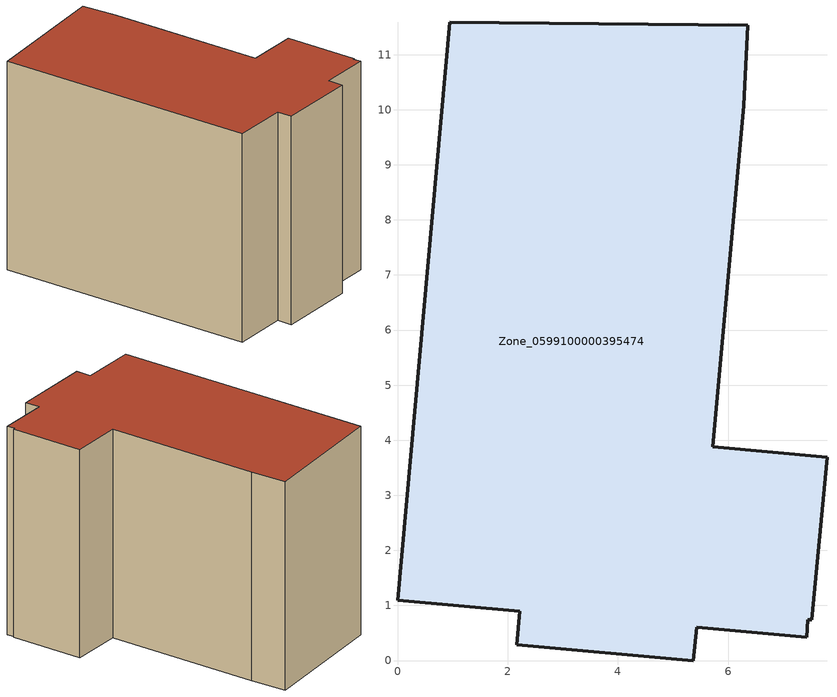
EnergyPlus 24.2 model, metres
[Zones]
Zone_0599100000395474
 floor ground (C_G): 2.16,0.29 2.22,0.9 0,1.1 0.95,11.58 6.36,11.53 6.29,10.07 5.72,3.88 7.8,3.69 7.52,0.74 7.45,0.74 7.43,0.42 5.43,0.61 5.37,0 z0
 wall outside (C_F): 2.22,0.9 2.16,0.29 5.37,0 5.43,0.61 7.43,0.42 7.45,0.74 7.52,0.74 7.8,3.69 5.72,3.88 6.29,10.07 6.36,11.53 0.95,11.58 0,1.1 2.22,0.9 z0:8.44
 roof outside (C_R): 6.36,11.53 0.95,11.58 0,1.1 2.22,0.9 2.16,0.29 5.37,0 5.43,0.61 7.43,0.42 7.45,0.74 7.52,0.74 7.8,3.69 5.72,3.88 6.29,10.07 z8.44
[BUILDING]
Pand.0599100000395474: North Axis=0; Terrain=City; Loads Convergence Tolerance Value=0.04; Temperature Convergence Tolerance Value=0.4; Solar Distribution=FullExterior; Maximum Number of Warmup Days=25; Minimum Number of Warmup Days=1
[Site:Location]
Rotterdam.The.Hague.AP_ZH_NLD Design_Conditions: Latitude=51.96; Longitude=4.45; Time Zone=1; Elevation=-4.5
[SITE:GROUNDTEMPERATURE:BUILDINGSURFACE]
18, 18, 18, 18, 18, 18, 18, 18, 18, 18, 18, 18
[MATERIAL] Thermal Absorptance=0.9; Solar Absorptance=0.7; Visible Absorptance=0.7
Name | Roughness | Thickness | Conductivity | Density | Specific Heat
G.TC.1992-2005 | MediumSmooth | 0.15 | 0.06 | 540 | 1210
F.TC.1992-2005 | Rough | 0.3 | 0.12 | 1920 | 840
R.TC.1992-2005 | MediumRough | 0.2 | 0.08 | 1500 | 1000
[CONSTRUCTION]
C_G: G.TC.1992-2005
C_F: F.TC.1992-2005
C_R: R.TC.1992-2005
[ZONE]
Zone_0599100000395474: Type=1; Multiplier=1; Ceiling Height=Autocalculate; Volume=Autocalculate; Floor Area=autocalculate; Part of Total Floor Area=Yes
[ZONEINFILTRATION:DESIGNFLOWRATE]
Infil_Zone_0599100000395474: Zone or ZoneList or Space or SpaceList=Zone_0599100000395474; Schedule=AlwaysOn; Design Flow Rate Calculation Method=Flow/Area; Flow Rate per Floor Area=0.0015; Constant Term Coefficient=1; Temperature Term Coefficient=0; Velocity Term Coefficient=0; Velocity Squared Term Coefficient=0
[HVACTEMPLATE:ZONE:IDEALLOADSAIRSYSTEM]
Zone_0599100000395474: Maximum Heating Supply Air Temperature=50; Minimum Cooling Supply Air Temperature=13; Maximum Heating Supply Air Humidity Ratio=0.0156; Minimum Cooling Supply Air Humidity Ratio=0.0077; Heating Limit=NoLimit; Cooling Limit=NoLimit; Dehumidification Control Type=ConstantSensibleHeatRatio; Cooling Sensible Heat Ratio=0.7; Dehumidification Setpoint=60; Humidification Control Type=None; Humidification Setpoint=30; Outdoor Air Method=None; Outdoor Air Flow Rate per Person=0.00944; Outdoor Air Flow Rate per Zone Floor Area=0; Outdoor Air Flow Rate per Zone=0; Demand Controlled Ventilation Type=None; Outdoor Air Economizer Type=NoEconomizer; Heat Recovery Type=None; Sensible Heat Recovery Effectiveness=0.7; Latent Heat Recovery Effectiveness=0.65
[ZONECONTROL:THERMOSTAT]
ThermostatControl_Zone_0599100000395474: Zone or ZoneList=Zone_0599100000395474; Control Type Schedule=DualSetpointControlType; Control 1=Thermostat_Zone_0599100000395474; Temperature Difference Between Cutout And Setpoint=0
[THERMOSTATSETPOINT:DUALSETPOINT]
Thermostat_Zone_0599100000395474: Heating Setpoint Temperature Schedule=HeatingSetpoint_Zone_0599100000395474; Cooling Setpoint Temperature Schedule=CoolingSetpoint_Zone_0599100000395474
[SCHEDULE:COMPACT]
HeatingSetpoint_Zone_0599100000395474: Through: 12/31, For: AllDays, Until: 24:00, 21
CoolingSetpoint_Zone_0599100000395474: Through: 12/31, For: AllDays, Until: 24:00, 24
DualSetpointControlType: Through: 12/31, For: AllDays, Until: 24:00, 4
AlwaysOn: Through: 12/31, For: AllDays, Until: 24:00, 1
